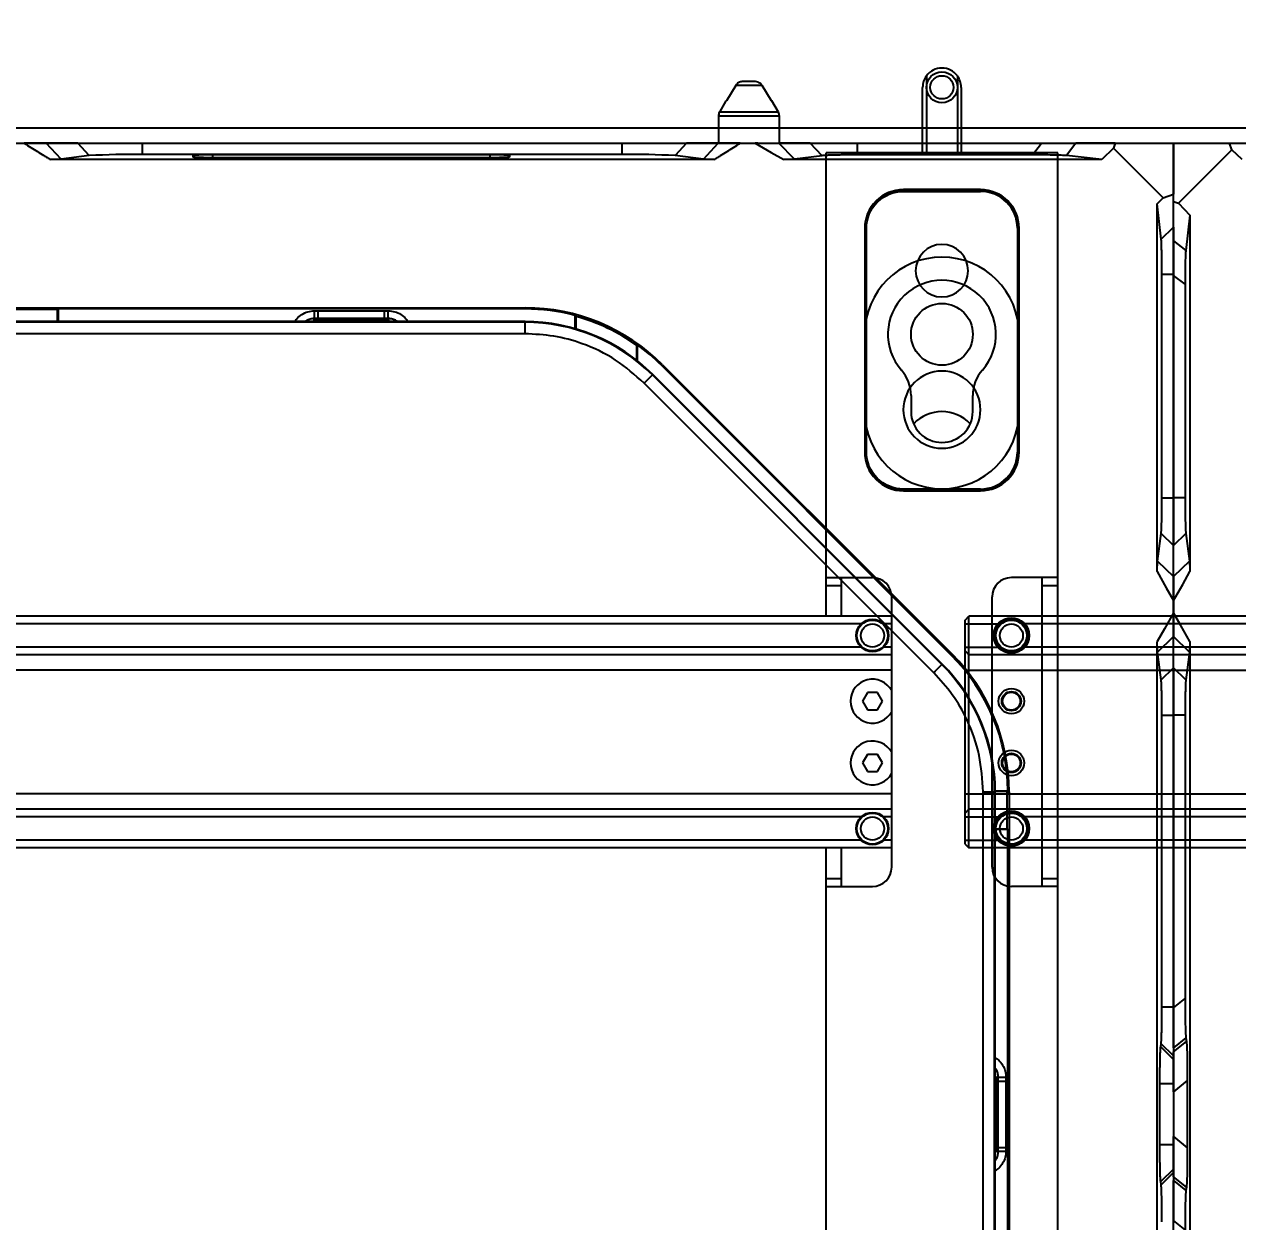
# Model space of a CAD drawing. Header units: millimetres. Extents: x 9226 to 36041, y 16031 to 21779.
# Drawn here: x 30936.4 to 31093.6, y 19639.3 to 19794.4 of the extents above; entities that cross this region are included whole.
import ezdxf
from ezdxf import colors
from ezdxf.entities.mleader import LeaderData, LeaderLine
from ezdxf.math import Vec2, Vec3

# ---------------------------------------------------------------- set-up
doc = ezdxf.new("R2010")
doc.units = ezdxf.units.MM
doc.layers.add('02___PRT_ALL_AXES', color=7, linetype='Continuous')
doc.styles.add('OSMS', font='verdana.ttf')
doc.styles.get("Standard").update_dxf_attribs({"font": 'arial.ttf'})
doc.dimstyles.new('ISO-200', dxfattribs={"dimtxt": 100, "dimasz": 60, "dimexe": 1.25, "dimexo": 5, "dimgap": 5, "dimtad": 1, "dimtoh": 1, "dimdec": 1, "dimdsep": 46, "dimtxsty": 'Standard', "dimcen": 2.5, "dimadec": 0, "dimazin": 0, "dimtfac": 1, "dimtdec": 1, "dimtmove": 0, "dimatfit": 3, "dimfxl": 1, "dimarcsym": 0})

# ---------------------------------------------------------------- blocks, each defined once
blk = doc.blocks.new('G$C9B8E3940')
at = {"color": 7, "linetype": 'Continuous', "lineweight": 25}
for p, q in [((543.29, 389.67), (542.09, 387.67)), ((546.71, 389.67), (543.29, 389.67)), ((547.91, 387.67), (546.71, 389.67)), ((542.03, 387.67), (541.18, 386.2)), ((542.03, 387.67), (542.09, 387.67)), ((547.91, 387.67), (547.97, 387.67)), ((548.82, 386.2), (547.97, 387.67)), ((541.05, 385.7), (541.05, 382.17)), ((548.95, 382.17), (548.95, 385.7)), ((0, 382.17), (7.27, 382.17)), ((0, 374.63), (0, 382.17)), ((7.56, 381.34), (7.27, 382.17)), ((7.27, 382.17), (11.57, 382.17)), ((455.9, 380.11), (453.99, 382.17)), ((458.08, 382.17), (453.99, 382.17)), ((459.55, 380.58), (458.08, 382.17)), ((466.41, 382.17), (466.41, 380.73)), ((466.41, 382.17), (528.59, 382.17)), ((528.59, 380.73), (528.59, 382.17)), ((536.92, 382.17), (535.45, 380.58)), ((541.01, 382.17), (536.92, 382.17)), ((539.1, 380.11), (541.01, 382.17)), ((543.87, 382.17), (545.79, 382.17)), ((550.9, 380.11), (548.89, 382.17)), ((552.93, 382.17), (548.89, 382.17)), ((554.48, 380.57), (552.93, 382.17)), ((559.07, 380.67), (559.07, 382.17)), ((559.07, 382.17), (582.9, 382.17)), ((581.74, 380.67), (582.9, 382.17)), ((587.35, 382.17), (586.12, 380.58)), ((592.46, 382.17), (587.35, 382.17)), ((592.46, 382.17), (592.24, 381.54)), ((592.46, 382.17), (600, 382.17)), ((600, 382.17), (600, 375.59)), ((7.56, 381.34), (0.63, 374.41)), ((8.88, 380.06), (7.56, 381.34)), ((459.55, 380.58), (455.9, 380.11)), ((528.59, 380.73), (466.41, 380.73)), ((473.03, 380.37), (473.03, 380.66)), ((475.5, 380.72), (511.5, 380.72)), ((513.98, 380.66), (513.98, 380.37)), ((539.1, 380.11), (535.45, 380.58)), ((554.48, 380.57), (550.9, 380.11)), ((581.74, 380.67), (559.07, 380.67)), ((590.71, 380.06), (586.12, 380.58)), ((592.24, 381.54), (590.71, 380.06)), ((598.66, 375.13), (592.24, 381.54)), ((540.47, 380.06), (454.53, 380.06)), ((511.5, 380.3), (475.5, 380.3)), ((590.71, 380.06), (549.53, 380.06)), ((565.02, 376.13), (565.02, 376.17)), ((575, 376.17), (565.02, 376.17)), ((565.02, 375.95), (565.02, 376.13)), ((565.02, 376.13), (575, 376.13)), ((565.02, 375.95), (575, 375.95)), ((575, 376.13), (575, 376.17)), ((575, 375.95), (575, 376.13)), ((0, 374.63), (0.63, 374.41)), ((0, 369.52), (0, 374.63)), ((0.63, 374.41), (2.12, 372.88)), ((597.89, 374.34), (598.66, 375.13)), ((597.89, 326.7), (597.89, 374.34)), ((598.41, 369.77), (597.89, 374.34)), ((598.66, 375.13), (600, 375.59)), ((600, 371.31), (600, 375.59)), ((2.12, 372.88), (1.59, 368.29)), ((2.12, 372.88), (2.12, 326.7)), ((560.04, 371.17), (560, 371.17)), ((560, 371.17), (560, 342.17)), ((560.04, 371.17), (560.22, 371.17)), ((560.04, 342.17), (560.04, 371.17)), ((560.22, 342.17), (560.22, 371.17)), ((579.78, 371.17), (579.78, 342.17)), ((579.78, 371.17), (579.96, 371.17)), ((579.96, 371.17), (579.96, 342.17)), ((579.96, 371.17), (580, 371.17)), ((580, 342.17), (580, 371.17)), ((598.41, 369.77), (600, 371.31)), ((0, 369.52), (1.59, 368.29)), ((1.5, 363.91), (0, 365.07)), ((0, 336.24), (0, 365.07)), ((598.5, 336.24), (598.5, 365.21)), ((598.5, 365.21), (600, 365.21)), ((600, 365.21), (600, 336.24)), ((1.5, 363.91), (1.5, 336.24)), ((84, 360.87), (516, 360.87)), ((455.43, 360.63), (444.57, 360.63)), ((455.43, 360.63), (455.52, 360.72)), ((455.43, 359.08), (455.43, 360.63)), ((516, 360.72), (455.52, 360.72)), ((455.52, 360.72), (455.52, 359.08)), ((488.71, 360.47), (489.21, 360.47)), ((489.21, 360.47), (497.79, 360.47)), ((489.21, 359.47), (489.21, 360.47)), ((497.79, 360.47), (498.29, 360.47)), ((497.79, 359.47), (497.79, 360.47)), ((498.29, 359.47), (498.29, 360.47)), ((516, 360.72), (516, 360.87)), ((516, 359), (84, 359)), ((488.5, 359.08), (400, 359.08)), ((488.67, 359.17), (488.5, 359.08)), ((498.33, 359.17), (488.67, 359.17)), ((488.68, 359.37), (498.32, 359.37)), ((497.79, 359.47), (489.21, 359.47)), ((498.29, 359.47), (497.79, 359.47)), ((498.5, 359.08), (498.33, 359.17)), ((516, 359.08), (498.5, 359.08)), ((516, 359), (516, 359.08)), ((516, 357.51), (516, 359)), ((522.48, 358.16), (522.48, 359.87)), ((522.57, 359.75), (522.57, 358.14)), ((516, 357.51), (84, 357.51)), ((530.43, 356.04), (530.43, 354.1)), ((530.52, 356.09), (530.52, 354.04)), ((532.5, 352.17), (532.56, 352.22)), ((570, 314.67), (532.5, 352.17)), ((570.05, 314.73), (532.56, 352.22)), ((533.72, 353.38), (533.82, 353.49)), ((571.21, 315.89), (533.72, 353.38)), ((533.82, 353.49), (571.32, 315.99)), ((568.94, 313.61), (531.44, 351.11)), ((560.04, 342.17), (560, 342.17)), ((560.04, 342.17), (560.22, 342.17)), ((579.78, 342.17), (579.96, 342.17)), ((579.96, 342.17), (580, 342.17)), ((565.02, 337.21), (565.02, 337.39)), ((575, 337.39), (565.02, 337.39)), ((575, 337.21), (565.02, 337.21)), ((565.02, 337.21), (565.02, 337.17)), ((565.02, 337.17), (575, 337.17)), ((575, 337.21), (575, 337.39)), ((575, 337.21), (575, 337.17)), ((1.5, 336.24), (0, 336.24)), ((598.5, 336.24), (600, 336.24)), ((1.6, 331.65), (0, 330.1)), ((0, 326.06), (0, 330.1)), ((1.6, 331.65), (2.06, 328.07)), ((597.94, 328.07), (598.4, 331.65)), ((598.4, 331.65), (600, 330.1)), ((600, 326.06), (600, 330.1)), ((2.06, 328.07), (0, 326.06)), ((597.94, 328.07), (600, 326.06)), ((0, 321.38), (0, 322.96)), ((600, 322.96), (600, 321.38)), ((2.06, 316.27), (0, 318.28)), ((0, 314.24), (0, 318.28)), ((2.12, 317.64), (2.12, 109.2)), ((597.89, 109.2), (597.89, 317.64)), ((597.94, 316.27), (600, 318.28)), ((600, 314.24), (600, 318.28)), ((2.06, 316.27), (1.6, 312.69)), ((571.21, 315.89), (571.32, 315.99)), ((598.4, 312.69), (597.94, 316.27)), ((570, 314.67), (570.05, 314.73)), ((1.6, 312.69), (0, 314.24)), ((598.4, 312.69), (600, 314.24)), ((1.5, 308.11), (0, 308.11)), ((0, 270.19), (0, 308.11)), ((1.5, 308.11), (1.5, 271.4)), ((598.5, 270.34), (598.5, 308.11)), ((598.5, 308.11), (600, 308.11)), ((600, 308.11), (600, 270.34)), ((575.34, 298.17), (576.83, 298.17)), ((575.34, 128.67), (575.34, 298.17)), ((576.83, 128.67), (576.83, 298.17)), ((576.83, 298.17), (576.91, 298.17)), ((576.91, 298.31), (578.55, 298.31)), ((578.46, 298.23), (576.91, 298.23)), ((576.91, 261.42), (576.91, 298.17)), ((578.46, 293.37), (578.46, 298.17)), ((578.46, 298.17), (578.7, 298.17)), ((578.7, 298.17), (578.7, 128.67)), ((576.91, 293.37), (578.46, 293.37)), ((578.55, 293.28), (576.91, 293.28)), ((578.46, 293.37), (578.55, 293.28)), ((578.55, 222.44), (578.55, 293.28)), ((0, 270.19), (1.5, 271.4)), ((598.5, 270.34), (600, 270.34)), ((1.61, 266.3), (0, 265)), ((0, 264.51), (1.67, 265.86)), ((1.61, 266.3), (1.67, 265.86)), ((0, 265), (0, 264.51)), ((598.34, 265.15), (598.4, 265.55)), ((598.34, 265.15), (600, 263.52)), ((600, 263.98), (598.4, 265.55)), ((600, 263.98), (600, 263.52)), ((577, 261.25), (576.91, 261.42)), ((577, 251.59), (577, 261.25)), ((577.2, 261.24), (577.2, 251.6)), ((578.3, 261.22), (578.3, 260.71)), ((1.79, 260.77), (0, 259.32)), ((1.79, 260.77), (1.79, 252.08)), ((577.3, 260.71), (578.3, 260.71)), ((577.3, 252.13), (577.3, 260.71)), ((578.3, 260.71), (578.3, 252.13)), ((598.24, 252.49), (598.24, 260.35)), ((600, 260.35), (598.24, 260.35)), ((600, 260.35), (600, 252.49)), ((0, 259.32), (0, 253.52)), ((0, 253.52), (1.79, 252.08)), ((576.91, 251.42), (577, 251.59)), ((577.3, 251.62), (577.3, 252.13)), ((577.3, 252.13), (578.3, 252.13)), ((577.3, 251.62), (578.3, 251.62)), ((578.3, 252.13), (578.3, 251.62)), ((598.24, 252.49), (600, 252.49)), ((576.91, 128.67), (576.91, 251.42)), ((600, 249.32), (598.34, 247.69)), ((598.4, 247.29), (600, 248.86)), ((600, 249.32), (600, 248.86)), ((1.67, 246.98), (0, 248.33)), ((0, 248.33), (0, 247.84)), ((0, 247.84), (1.61, 246.54)), ((1.67, 246.98), (1.61, 246.54)), ((598.4, 247.29), (598.34, 247.69)), ((1.5, 241.44), (0, 242.65)), ((0, 118.74), (0, 242.65))]:
    blk.add_line(p, q, dxfattribs=at)
at = {"color": 8, "linetype": 'Continuous', "lineweight": 25}
for p, q in [((545, 385.7), (541.05, 385.7)), ((548.82, 386.2), (541.18, 386.2)), ((548.95, 385.7), (545, 385.7)), ((475.5, 380.72), (475.5, 380.3)), ((511.5, 380.3), (511.5, 380.72))]:
    blk.add_line(p, q, dxfattribs=at)
at = {"color": 7, "linetype": 'Continuous', "lineweight": 25, "flags": 128}
for points in [[(545.79, 382.17), (547.88, 380.99), (549.53, 380.06)], [(488.71, 359.47), (488.71, 360.03), (488.71, 360.47)], [(530.43, 356.04), (530.48, 356.07), (530.52, 356.09)], [(531.44, 351.11), (531.65, 351.31), (531.84, 351.51), (532.02, 351.69), (532.18, 351.85), (532.31, 351.98), (532.41, 352.08), (532.48, 352.15), (532.5, 352.17)], [(0, 322.96), (1.19, 325.05), (2.12, 326.7)], [(597.89, 326.7), (599.07, 324.61), (600, 322.96)], [(2.12, 317.64), (0.93, 319.74), (0, 321.38)], [(600, 321.38), (598.82, 319.29), (597.89, 317.64)], [(568.94, 313.61), (569.14, 313.82), (569.34, 314.01), (569.52, 314.19), (569.68, 314.35), (569.81, 314.48), (569.91, 314.58), (569.98, 314.65), (570, 314.67)], [(578.55, 298.31), (578.5, 298.26), (578.46, 298.23)], [(577.3, 261.22), (577.86, 261.22), (578.3, 261.22)]]:
    blk.add_lwpolyline(points, dxfattribs=at)
at = {"color": 8, "linetype": 'Continuous', "lineweight": 25, "flags": 128}
for points in [[(473.03, 380.66), (473.29, 380.38), (473.34, 380.34)], [(513.67, 380.34), (513.77, 380.44), (513.98, 380.66)]]:
    blk.add_lwpolyline(points, dxfattribs=at)
at = {"color": 7, "linetype": 'Continuous', "lineweight": 25}
for centre, radius, start, end in [((542.05, 385.7), 1, 150, 180), ((547.95, 385.7), 1, 0, 30), ((465.12, 280.68), 100.05, 89.2608, 93.191), ((529.88, 280.68), 100.05, 86.809, 90.7392), ((575, 371.17), 5, 0, 90), ((575, 371.17), 4.96, 0, 90), ((575, 371.17), 4.78, 0, 90), ((570, 365.67), 3.4, 0, 180), ((570, 365.67), 3.4, 180, 0), ((516, 335.67), 25.2, 45, 90), ((516, 335.67), 25.05, 75.008, 90), ((516, 335.67), 23.41, 45, 90), ((516, 335.67), 23.33, 45, 90), ((516, 335.67), 24.96, 54.6912, 74.7467), ((516, 335.67), 25.05, 45, 54.5878), ((570, 347.67), 5, 0, 180), ((570, 347.67), 5, 180, 0), ((575, 342.17), 4.78, 270, 0), ((575, 342.17), 4.96, 270, 0), ((575, 342.17), 5, 270, 0), ((553.5, 298.17), 25.2, 0, 45), ((553.5, 298.17), 23.33, 0, 45), ((553.5, 298.17), 23.41, 0, 45), ((553.5, 298.17), 25.05, 0.3201, 45), ((553.5, 298.17), 24.96, 0, 0.1209)]:
    blk.add_arc(centre, radius, start, end, dxfattribs=at)
for points, knots in [([(544.27, 390.17), (544.1, 390.15), (543.81, 390.13), (543.47, 389.92), (543.35, 389.75), (543.29, 389.67)], [0, 0, 0, 0, 0.445006, 0.75073, 1, 1, 1, 1]), ([(545.73, 390.17), (545.69, 390.17), (545.59, 390.17), (545.41, 390.17), (545.21, 390.17), (545, 390.17), (544.79, 390.17), (544.59, 390.17), (544.41, 390.17), (544.31, 390.17), (544.27, 390.17)], [0, 0, 0, 0, 0.124923, 0.250001, 0.374838, 0.499995, 0.624835, 0.749998, 0.874918, 1, 1, 1, 1]), ([(546.71, 389.67), (546.64, 389.76), (546.5, 389.94), (546.19, 390.11), (545.93, 390.17), (545.77, 390.17), (545.73, 390.17)], [0, 0, 0, 0, 0.296, 0.591459, 0.902643, 1, 1, 1, 1]), ([(451.14, 382.17), (451.7, 381.82), (452.27, 381.47), (453.11, 380.94), (453.4, 380.76), (453.82, 380.5), (453.96, 380.41), (454.25, 380.23), (454.39, 380.14), (454.53, 380.06)], [0, 0, 0, 0, 0.5, 0.5, 0.75, 0.75, 0.875, 0.875, 1, 1, 1, 1]), ([(453.99, 382.17), (453.98, 382.17), (453.97, 382.17), (453.93, 382.17), (453.88, 382.17), (453.83, 382.17), (453.79, 382.17), (453.74, 382.17), (453.69, 382.17), (453.64, 382.17), (453.6, 382.17), (453.56, 382.17), (453.53, 382.17), (453.49, 382.17), (453.41, 382.17), (453.26, 382.17), (453.02, 382.17), (452.67, 382.17), (452.04, 382.17), (451.51, 382.17), (451.14, 382.17)], [0, 0, 0, 0, 0.03109, 0.060707, 0.088672, 0.114849, 0.139142, 0.161488, 0.18179, 0.19987, 0.215881, 0.23032, 0.239612, 0.248007, 0.2709, 0.317902, 0.397978, 0.498535, 0.645616, 1, 1, 1, 1]), ([(458.08, 382.17), (458.28, 382.17), (458.63, 382.17), (459.64, 382.17), (460.31, 382.17), (461.86, 382.17), (462.75, 382.17), (464.59, 382.17), (465.53, 382.17), (466.41, 382.17)], [0, 0, 0, 0, 0.25, 0.25, 0.5, 0.5, 0.75, 0.75, 1, 1, 1, 1]), ([(528.59, 382.17), (529.48, 382.17), (530.42, 382.17), (532.25, 382.17), (533.14, 382.17), (534.7, 382.17), (535.36, 382.17), (536.37, 382.17), (536.72, 382.17), (536.92, 382.17)], [0, 0, 0, 0, 0.25, 0.25, 0.5, 0.5, 0.75, 0.75, 1, 1, 1, 1]), ([(540.47, 380.06), (540.61, 380.14), (540.75, 380.23), (541.04, 380.41), (541.18, 380.5), (541.6, 380.76), (541.89, 380.94), (542.73, 381.47), (543.3, 381.82), (543.87, 382.17)], [0, 0, 0, 0, 0.125, 0.125, 0.25, 0.25, 0.5, 0.5, 1, 1, 1, 1]), ([(543.87, 382.17), (543.5, 382.17), (543.14, 382.17), (542.59, 382.18), (542.41, 382.18), (542.13, 382.18), (542.04, 382.18), (541.86, 382.18), (541.76, 382.18), (541.61, 382.18), (541.56, 382.18), (541.5, 382.18), (541.48, 382.18), (541.46, 382.18), (541.44, 382.18), (541.36, 382.17), (541.29, 382.17), (541.13, 382.17), (541.05, 382.17), (541.01, 382.17)], [0, 0, 0, 0, 0.25, 0.25, 0.375, 0.375, 0.4375, 0.4375, 0.5, 0.5, 0.5625, 0.5625, 0.59375, 0.59375, 0.625, 0.625, 0.75, 0.75, 1, 1, 1, 1]), ([(548.89, 382.17), (548.86, 382.17), (548.78, 382.16), (548.62, 382.16), (548.56, 382.16), (548.42, 382.16), (548.34, 382.16), (547.96, 382.16), (547.07, 382.16), (546.28, 382.17), (545.79, 382.17)], [0, 0, 0, 0, 0.125, 0.125, 0.1875, 0.1875, 0.25, 0.25, 0.5, 1, 1, 1, 1]), ([(552.93, 382.17), (552.95, 382.17), (552.98, 382.17), (553.05, 382.17), (553.12, 382.17), (553.2, 382.17), (553.29, 382.17), (553.39, 382.17), (553.5, 382.17), (553.61, 382.17), (553.88, 382.17), (554.35, 382.17), (555.12, 382.17), (556.01, 382.17), (556.78, 382.17), (557.39, 382.17), (557.8, 382.17), (558.22, 382.17), (558.64, 382.17), (558.92, 382.17), (559.07, 382.17)], [0, 0, 0, 0, 0.027944, 0.05576, 0.083487, 0.111164, 0.138829, 0.166524, 0.194286, 0.222154, 0.250168, 0.375048, 0.500025, 0.624821, 0.749815, 0.800056, 0.849966, 0.899774, 0.94971, 1, 1, 1, 1]), ([(582.9, 382.17), (583.44, 382.17), (583.96, 382.17), (584.93, 382.17), (585.37, 382.17), (586.15, 382.17), (586.49, 382.17), (587.02, 382.17), (587.22, 382.17), (587.35, 382.17)], [0, 0, 0, 0, 0.25, 0.25, 0.5, 0.5, 0.75, 0.75, 1, 1, 1, 1]), ([(473.03, 380.66), (473.03, 380.66), (473.03, 380.66), (473.05, 380.67), (473.07, 380.67), (473.11, 380.67), (473.16, 380.68), (473.25, 380.68), (473.43, 380.69), (473.74, 380.7), (474.12, 380.71), (474.48, 380.72), (474.78, 380.72), (475.02, 380.72), (475.26, 380.72), (475.42, 380.72), (475.5, 380.72)], [0, 0, 0, 0, 0.041423, 0.082721, 0.12408, 0.165682, 0.207707, 0.250329, 0.376042, 0.500051, 0.623744, 0.7495, 0.813021, 0.875536, 0.937655, 1, 1, 1, 1]), ([(511.5, 380.72), (511.55, 380.72), (511.66, 380.72), (511.82, 380.72), (511.98, 380.72), (512.14, 380.72), (512.29, 380.72), (512.55, 380.72), (512.89, 380.71), (513.26, 380.7), (513.57, 380.69), (513.76, 380.68), (513.87, 380.68), (513.93, 380.67), (513.97, 380.66), (513.97, 380.66), (513.98, 380.66)], [0, 0, 0, 0, 0.041408, 0.082693, 0.124039, 0.165628, 0.207641, 0.250252, 0.375941, 0.499942, 0.623642, 0.749423, 0.81296, 0.875494, 0.937634, 1, 1, 1, 1]), ([(559.07, 380.67), (559, 380.67), (558.87, 380.67), (558.67, 380.67), (558.47, 380.67), (558.27, 380.67), (558.07, 380.67), (557.88, 380.67), (557.69, 380.67), (557.3, 380.66), (556.75, 380.66), (556.09, 380.64), (555.52, 380.63), (555.12, 380.61), (554.87, 380.6), (554.7, 380.59), (554.57, 380.58), (554.51, 380.58), (554.48, 380.57)], [0, 0, 0, 0, 0.0313639, 0.062594, 0.0937484, 0.1248854, 0.1560634, 0.1873407, 0.2187748, 0.2504225, 0.3754903, 0.5002003, 0.6246679, 0.7497563, 0.8126623, 0.8750288, 0.9373195, 1, 1, 1, 1]), ([(586.12, 380.58), (585.94, 380.59), (585.59, 380.62), (584.44, 380.65), (583.1, 380.67), (582.2, 380.67), (581.74, 380.67)], [0, 0, 0, 0, 0.288445, 0.560572, 0.775428, 1, 1, 1, 1]), ([(455.9, 380.11), (455.82, 380.1), (455.65, 380.09), (455.3, 380.07), (455.17, 380.07), (454.94, 380.06), (454.87, 380.06), (454.7, 380.06), (454.62, 380.06), (454.53, 380.06)], [0, 0, 0, 0, 0.5, 0.5, 0.75, 0.75, 0.875, 0.875, 1, 1, 1, 1]), ([(475.5, 380.3), (475.45, 380.3), (475.34, 380.3), (475.18, 380.31), (475.02, 380.31), (474.86, 380.31), (474.71, 380.31), (474.45, 380.31), (474.12, 380.32), (473.74, 380.32), (473.43, 380.33), (473.24, 380.34), (473.13, 380.35), (473.07, 380.36), (473.03, 380.36), (473.03, 380.37), (473.03, 380.37)], [0, 0, 0, 0, 0.041408, 0.082693, 0.124039, 0.165628, 0.207641, 0.250252, 0.375941, 0.499942, 0.623642, 0.749423, 0.81296, 0.875494, 0.937634, 1, 1, 1, 1]), ([(513.98, 380.37), (513.97, 380.37), (513.97, 380.37), (513.96, 380.36), (513.93, 380.36), (513.89, 380.35), (513.84, 380.35), (513.75, 380.34), (513.57, 380.33), (513.26, 380.32), (512.89, 380.32), (512.53, 380.31), (512.22, 380.31), (511.98, 380.31), (511.74, 380.3), (511.58, 380.3), (511.5, 380.3)], [0, 0, 0, 0, 0.041423, 0.082721, 0.12408, 0.165682, 0.207707, 0.250329, 0.376042, 0.500051, 0.623744, 0.7495, 0.813021, 0.875536, 0.937655, 1, 1, 1, 1]), ([(540.47, 380.06), (540.39, 380.06), (540.3, 380.06), (540.14, 380.06), (540.06, 380.06), (539.84, 380.07), (539.7, 380.07), (539.35, 380.09), (539.19, 380.1), (539.1, 380.11)], [0, 0, 0, 0, 0.125, 0.125, 0.25, 0.25, 0.5, 0.5, 1, 1, 1, 1]), ([(550.9, 380.11), (550.89, 380.11), (550.86, 380.11), (550.81, 380.1), (550.75, 380.1), (550.68, 380.09), (550.6, 380.09), (550.51, 380.08), (550.39, 380.08), (550.23, 380.07), (550.02, 380.07), (549.79, 380.06), (549.62, 380.06), (549.53, 380.06)], [0, 0, 0, 0, 0.0706265, 0.1411173, 0.2116847, 0.2825402, 0.3538929, 0.4259475, 0.4989028, 0.6263685, 0.7516211, 0.8757814, 1, 1, 1, 1]), ([(565.02, 376.17), (563.7, 376.17), (562.4, 375.63), (560.54, 373.78), (560, 372.48), (560, 371.17)], [0, 0, 0, 0, 0.5, 0.5, 1, 1, 1, 1]), ([(560.04, 371.17), (560.04, 372.47), (560.57, 373.76), (562.42, 375.6), (563.71, 376.13), (565.02, 376.13)], [0, 0, 0, 0, 0.5, 0.5, 1, 1, 1, 1]), ([(560.22, 371.17), (560.22, 372.44), (560.73, 373.66), (562.53, 375.45), (563.74, 375.95), (565.02, 375.95)], [0, 0, 0, 0, 0.5, 0.5, 1, 1, 1, 1]), ([(600, 371.31), (600, 371.29), (600, 371.24), (600, 371.16), (600, 371.07), (600, 370.97), (600, 370.86), (600, 370.75), (600, 370.62), (600, 370.34), (600, 369.86), (600, 369.09), (600, 368.22), (600, 367.45), (600, 366.86), (600, 366.45), (600, 366.04), (600, 365.63), (600, 365.35), (600, 365.21)], [0, 0, 0, 0, 0.031399, 0.062652, 0.093812, 0.124932, 0.156066, 0.187268, 0.218591, 0.250088, 0.374901, 0.49976, 0.624501, 0.749632, 0.799962, 0.849944, 0.899797, 0.949742, 1, 1, 1, 1]), ([(0, 365.07), (0, 365.66), (0, 366.8), (0, 368.18), (0, 369.1), (0, 369.38), (0, 369.52)], [0, 0, 0, 0, 0.285212, 0.557578, 0.774011, 1, 1, 1, 1]), ([(598.5, 365.21), (598.5, 365.29), (598.5, 365.44), (598.5, 365.66), (598.5, 365.88), (598.5, 366.1), (598.5, 366.32), (598.5, 366.54), (598.49, 366.93), (598.49, 367.48), (598.47, 368.14), (598.46, 368.71), (598.45, 369.11), (598.43, 369.37), (598.43, 369.53), (598.42, 369.67), (598.41, 369.73), (598.41, 369.77)], [0, 0, 0, 0, 0.035868, 0.071569, 0.107184, 0.142799, 0.178496, 0.21436, 0.250472, 0.375535, 0.500425, 0.624999, 0.74992, 0.812665, 0.874962, 0.937258, 1, 1, 1, 1]), ([(1.59, 368.29), (1.58, 368.17), (1.57, 367.98), (1.54, 367.46), (1.53, 367.13), (1.52, 366.37), (1.51, 365.92), (1.5, 364.96), (1.5, 364.44), (1.5, 363.91)], [0, 0, 0, 0, 0.25, 0.25, 0.5, 0.5, 0.75, 0.75, 1, 1, 1, 1]), ([(486.2, 359.08), (486.27, 359.2), (486.49, 359.57), (487.06, 360.02), (487.85, 360.4), (488.42, 360.45), (488.71, 360.47)], [0, 0, 0, 0, 0.138841, 0.425869, 0.712955, 1, 1, 1, 1]), ([(498.29, 360.47), (498.57, 360.45), (499.15, 360.4), (499.93, 360.03), (500.5, 359.58), (500.73, 359.2), (500.8, 359.08)], [0, 0, 0, 0, 0.284178, 0.569437, 0.854622, 1, 1, 1, 1]), ([(488.71, 359.47), (488.53, 359.46), (488.17, 359.43), (487.77, 359.27), (487.58, 359.12), (487.54, 359.08)], [0, 0, 0, 0, 0.430124, 0.864432, 1, 1, 1, 1]), ([(488.67, 359.17), (488.68, 359.17), (488.68, 359.18), (488.68, 359.23), (488.68, 359.3), (488.68, 359.34), (488.68, 359.37)], [0, 0, 0, 0, 0.270751, 0.562569, 0.789516, 1, 1, 1, 1]), ([(499.46, 359.08), (499.42, 359.12), (499.24, 359.27), (498.83, 359.43), (498.47, 359.46), (498.29, 359.47)], [0, 0, 0, 0, 0.135256, 0.57038, 1, 1, 1, 1]), ([(498.32, 359.37), (498.32, 359.34), (498.32, 359.28), (498.32, 359.21), (498.32, 359.17), (498.33, 359.17), (498.33, 359.17)], [0, 0, 0, 0, 0.270436, 0.562125, 0.789277, 1, 1, 1, 1]), ([(531.44, 351.11), (530.25, 352.16), (527.84, 354.29), (523.76, 356.22), (519.76, 357.32), (517.25, 357.44), (516, 357.51)], [0, 0, 0, 0, 0.277834, 0.56046, 0.782101, 1, 1, 1, 1]), ([(560, 342.17), (560, 340.86), (560.54, 339.56), (562.4, 337.71), (563.7, 337.17), (565.02, 337.17)], [0, 0, 0, 0, 0.5, 0.5, 1, 1, 1, 1]), ([(565.02, 337.21), (563.71, 337.21), (562.42, 337.74), (560.57, 339.58), (560.04, 340.87), (560.04, 342.17)], [0, 0, 0, 0, 0.5, 0.5, 1, 1, 1, 1]), ([(565.02, 337.39), (563.76, 337.39), (562.54, 337.89), (560.73, 339.68), (560.22, 340.89), (560.22, 342.17)], [0, 0, 0, 0, 0.5, 0.5, 1, 1, 1, 1]), ([(0, 330.1), (0, 330.12), (0, 330.15), (0, 330.22), (0, 330.29), (0, 330.37), (0, 330.46), (0, 330.56), (0, 330.67), (0, 330.78), (0, 331.05), (0, 331.52), (0, 332.29), (0, 333.18), (0, 333.95), (0, 334.56), (0, 334.97), (0, 335.39), (0, 335.81), (0, 336.09), (0, 336.24)], [0, 0, 0, 0, 0.027944, 0.0557601, 0.0834869, 0.1111636, 0.1388295, 0.1665238, 0.1942858, 0.2221545, 0.2501682, 0.3750481, 0.5000251, 0.6248208, 0.7498149, 0.8000557, 0.8499661, 0.8997743, 0.9497097, 1, 1, 1, 1]), ([(1.5, 336.24), (1.5, 336.17), (1.5, 336.04), (1.5, 335.84), (1.5, 335.64), (1.5, 335.44), (1.5, 335.24), (1.5, 335.05), (1.51, 334.86), (1.51, 334.47), (1.52, 333.92), (1.53, 333.26), (1.54, 332.69), (1.56, 332.29), (1.57, 332.04), (1.58, 331.87), (1.59, 331.74), (1.6, 331.68), (1.6, 331.65)], [0, 0, 0, 0, 0.031364, 0.062594, 0.093748, 0.124885, 0.156063, 0.187341, 0.218775, 0.250423, 0.37549, 0.5002, 0.624668, 0.749756, 0.812662, 0.875029, 0.93732, 1, 1, 1, 1]), ([(598.4, 331.65), (598.4, 331.67), (598.41, 331.7), (598.41, 331.75), (598.42, 331.81), (598.42, 331.88), (598.43, 331.96), (598.43, 332.04), (598.44, 332.13), (598.45, 332.33), (598.46, 332.69), (598.47, 333.26), (598.49, 333.93), (598.49, 334.54), (598.5, 335.05), (598.5, 335.44), (598.5, 335.84), (598.5, 336.1), (598.5, 336.24)], [0, 0, 0, 0, 0.031369, 0.062604, 0.093761, 0.124899, 0.156076, 0.187351, 0.218781, 0.250423, 0.37549, 0.500202, 0.624684, 0.74977, 0.812676, 0.87504, 0.937326, 1, 1, 1, 1]), ([(600, 336.24), (600, 336.16), (600, 336), (600, 335.76), (600, 335.53), (600, 335.3), (600, 335.07), (600, 334.84), (600, 334.61), (600, 334.38), (600, 333.9), (600, 333.18), (600, 332.29), (600, 331.52), (600, 331.01), (600, 330.69), (600, 330.5), (600, 330.34), (600, 330.2), (600, 330.13), (600, 330.1)], [0, 0, 0, 0, 0.027956, 0.055781, 0.083514, 0.111194, 0.138859, 0.166549, 0.194304, 0.222161, 0.250161, 0.375032, 0.500008, 0.624842, 0.749841, 0.800085, 0.849995, 0.899798, 0.949723, 1, 1, 1, 1]), ([(2.06, 328.07), (2.06, 328.06), (2.07, 328.03), (2.07, 327.98), (2.07, 327.92), (2.08, 327.85), (2.08, 327.77), (2.09, 327.68), (2.09, 327.56), (2.1, 327.4), (2.11, 327.19), (2.11, 326.96), (2.11, 326.79), (2.12, 326.7)], [0, 0, 0, 0, 0.070627, 0.141117, 0.211685, 0.28254, 0.353893, 0.425947, 0.498903, 0.626368, 0.751621, 0.875781, 1, 1, 1, 1]), ([(597.89, 326.7), (597.89, 326.75), (597.89, 326.85), (597.89, 326.99), (597.89, 327.12), (597.9, 327.25), (597.9, 327.36), (597.91, 327.48), (597.91, 327.61), (597.92, 327.75), (597.92, 327.89), (597.93, 328), (597.94, 328.05), (597.94, 328.07)], [0, 0, 0, 0, 0.070759, 0.141336, 0.211942, 0.282789, 0.354086, 0.426038, 0.498844, 0.626087, 0.751275, 0.87553, 1, 1, 1, 1]), ([(0, 326.06), (0, 326.03), (0.01, 325.95), (0.01, 325.79), (0.01, 325.73), (0.01, 325.59), (0.01, 325.51), (0.01, 325.13), (0.01, 324.24), (0, 323.45), (0, 322.96)], [0, 0, 0, 0, 0.125, 0.125, 0.1875, 0.1875, 0.25, 0.25, 0.5, 1, 1, 1, 1]), ([(600, 322.96), (600, 323.29), (600, 323.9), (600, 324.68), (600, 325.3), (600, 325.67), (600, 325.84), (599.99, 325.91), (599.99, 325.96), (600, 326), (600, 326.03), (600, 326.05), (600, 326.06)], [0, 0, 0, 0, 0.289629, 0.546849, 0.69149, 0.839411, 0.868678, 0.897795, 0.916239, 0.948597, 0.965761, 1, 1, 1, 1]), ([(0, 321.38), (0, 321.06), (0, 320.44), (0, 319.66), (0, 319.04), (0, 318.67), (0, 318.5), (0.01, 318.43), (0.01, 318.38), (0, 318.35), (0, 318.31), (0, 318.29), (0, 318.28)], [0, 0, 0, 0, 0.289629, 0.546849, 0.69149, 0.839411, 0.868678, 0.897795, 0.916239, 0.948597, 0.965761, 1, 1, 1, 1]), ([(600, 318.28), (600, 318.32), (599.99, 318.39), (599.99, 318.55), (599.99, 318.62), (599.99, 318.75), (599.99, 318.83), (599.99, 319.21), (599.99, 320.1), (600, 320.89), (600, 321.38)], [0, 0, 0, 0, 0.125, 0.125, 0.1875, 0.1875, 0.25, 0.25, 0.5, 1, 1, 1, 1]), ([(2.12, 317.64), (2.12, 317.59), (2.11, 317.49), (2.11, 317.36), (2.11, 317.22), (2.1, 317.1), (2.1, 316.98), (2.1, 316.86), (2.09, 316.73), (2.08, 316.59), (2.08, 316.45), (2.07, 316.34), (2.06, 316.29), (2.06, 316.27)], [0, 0, 0, 0, 0.070759, 0.141336, 0.211942, 0.282789, 0.354086, 0.426038, 0.498844, 0.626087, 0.751275, 0.87553, 1, 1, 1, 1]), ([(597.94, 316.27), (597.94, 316.28), (597.94, 316.31), (597.93, 316.36), (597.93, 316.42), (597.92, 316.49), (597.92, 316.57), (597.91, 316.66), (597.91, 316.78), (597.9, 316.94), (597.9, 317.15), (597.89, 317.39), (597.89, 317.56), (597.89, 317.64)], [0, 0, 0, 0, 0.070627, 0.141117, 0.211685, 0.28254, 0.353893, 0.425947, 0.498903, 0.626368, 0.751621, 0.875781, 1, 1, 1, 1]), ([(0, 308.11), (0, 308.18), (0, 308.34), (0, 308.58), (0, 308.81), (0, 309.04), (0, 309.27), (0, 309.5), (0, 309.73), (0, 309.96), (0, 310.44), (0, 311.16), (0, 312.05), (0, 312.82), (0, 313.33), (0, 313.65), (0, 313.84), (0, 314), (0, 314.14), (0, 314.21), (0, 314.24)], [0, 0, 0, 0, 0.027956, 0.055781, 0.083514, 0.111194, 0.138859, 0.166549, 0.194304, 0.222161, 0.250161, 0.375032, 0.500008, 0.624842, 0.749841, 0.800085, 0.849995, 0.899798, 0.949723, 1, 1, 1, 1]), ([(575.34, 298.17), (575.24, 299.76), (575.03, 302.97), (573.51, 307.22), (571.47, 310.82), (569.78, 312.69), (568.94, 313.61)], [0, 0, 0, 0, 0.277835, 0.56046, 0.782102, 1, 1, 1, 1]), ([(600, 314.24), (600, 314.23), (600, 314.19), (600, 314.12), (600, 314.05), (600, 313.97), (600, 313.88), (600, 313.78), (600, 313.67), (600, 313.56), (600, 313.29), (600, 312.82), (600, 312.05), (600, 311.16), (600, 310.39), (600, 309.78), (600, 309.37), (600, 308.95), (600, 308.53), (600, 308.25), (600, 308.11)], [0, 0, 0, 0, 0.027944, 0.05576, 0.083487, 0.111164, 0.138829, 0.166524, 0.194286, 0.222154, 0.250168, 0.375048, 0.500025, 0.624821, 0.749815, 0.800056, 0.849966, 0.899774, 0.94971, 1, 1, 1, 1]), ([(1.6, 312.69), (1.6, 312.67), (1.59, 312.64), (1.59, 312.59), (1.58, 312.53), (1.58, 312.46), (1.57, 312.39), (1.57, 312.3), (1.56, 312.21), (1.56, 312.01), (1.54, 311.65), (1.53, 311.08), (1.52, 310.42), (1.51, 309.81), (1.5, 309.29), (1.5, 308.9), (1.5, 308.51), (1.5, 308.24), (1.5, 308.11)], [0, 0, 0, 0, 0.031369, 0.062604, 0.093761, 0.124899, 0.156076, 0.187351, 0.218781, 0.250423, 0.37549, 0.500202, 0.624684, 0.74977, 0.812676, 0.87504, 0.937326, 1, 1, 1, 1]), ([(598.5, 308.11), (598.5, 308.17), (598.5, 308.31), (598.5, 308.51), (598.5, 308.7), (598.5, 308.9), (598.5, 309.1), (598.5, 309.29), (598.5, 309.49), (598.49, 309.87), (598.49, 310.42), (598.47, 311.08), (598.46, 311.66), (598.44, 312.05), (598.43, 312.31), (598.42, 312.47), (598.41, 312.6), (598.41, 312.66), (598.4, 312.69)], [0, 0, 0, 0, 0.031364, 0.062594, 0.093748, 0.124885, 0.156063, 0.187341, 0.218775, 0.250423, 0.37549, 0.5002, 0.624668, 0.749756, 0.812662, 0.875029, 0.93732, 1, 1, 1, 1]), ([(1.5, 271.4), (1.5, 270.7), (1.51, 269.35), (1.53, 267.73), (1.57, 266.72), (1.6, 266.44), (1.61, 266.3)], [0, 0, 0, 0, 0.283668, 0.55365, 0.770467, 1, 1, 1, 1]), ([(0, 265), (0, 265.21), (0, 265.6), (0, 266.97), (0, 268.57), (0, 269.64), (0, 270.19)], [0, 0, 0, 0, 0.2856931, 0.5573723, 0.7734886, 1, 1, 1, 1]), ([(598.4, 265.55), (598.4, 265.56), (598.4, 265.59), (598.41, 265.64), (598.41, 265.7), (598.42, 265.77), (598.42, 265.85), (598.43, 265.94), (598.43, 266.03), (598.44, 266.24), (598.46, 266.6), (598.47, 267.2), (598.48, 267.9), (598.49, 268.54), (598.5, 269.08), (598.5, 269.5), (598.5, 269.92), (598.5, 270.2), (598.5, 270.34)], [0, 0, 0, 0, 0.031538, 0.062914, 0.094186, 0.125409, 0.156643, 0.187945, 0.219372, 0.250981, 0.376066, 0.500166, 0.624128, 0.749261, 0.81222, 0.874682, 0.937118, 1, 1, 1, 1]), ([(600, 270.34), (600, 270.26), (600, 270.09), (600, 269.85), (600, 269.6), (600, 269.36), (600, 269.12), (600, 268.88), (600, 268.64), (600, 268.4), (600, 267.89), (600, 267.14), (600, 266.23), (600, 265.43), (600, 264.9), (600, 264.57), (600, 264.38), (600, 264.22), (600, 264.08), (600, 264.01), (600, 263.98)], [0, 0, 0, 0, 0.028051, 0.055957, 0.083758, 0.111494, 0.139203, 0.166927, 0.194704, 0.222574, 0.250576, 0.375454, 0.500038, 0.624433, 0.7494, 0.799606, 0.84954, 0.899432, 0.949509, 1, 1, 1, 1]), ([(1.67, 265.86), (1.69, 265.74), (1.71, 265.53), (1.74, 264.95), (1.75, 264.58), (1.77, 263.68), (1.77, 263.16), (1.78, 262.02), (1.79, 261.41), (1.79, 260.77)], [0, 0, 0, 0, 0.25, 0.25, 0.5, 0.5, 0.75, 0.75, 1, 1, 1, 1]), ([(0, 259.32), (0, 260.02), (0, 261.38), (0, 263.01), (0, 264.06), (0, 264.36), (0, 264.51)], [0, 0, 0, 0, 0.285693, 0.557372, 0.773489, 1, 1, 1, 1]), ([(598.24, 260.35), (598.24, 260.42), (598.24, 260.56), (598.24, 260.78), (598.24, 260.99), (598.24, 261.2), (598.24, 261.4), (598.24, 261.61), (598.24, 261.81), (598.25, 262.21), (598.25, 262.79), (598.27, 263.49), (598.28, 264.09), (598.3, 264.5), (598.31, 264.76), (598.32, 264.92), (598.33, 265.06), (598.34, 265.12), (598.34, 265.15)], [0, 0, 0, 0, 0.031524, 0.062879, 0.094122, 0.125312, 0.156509, 0.187772, 0.219157, 0.250725, 0.375643, 0.499928, 0.62399, 0.74911, 0.811952, 0.874407, 0.936936, 1, 1, 1, 1]), ([(576.91, 263.73), (577.06, 263.63), (577.45, 263.38), (577.89, 262.78), (578.24, 262.03), (578.28, 261.49), (578.3, 261.22)], [0, 0, 0, 0, 0.1830949, 0.4575607, 0.7317374, 1, 1, 1, 1]), ([(600, 263.52), (600, 263.51), (600, 263.48), (600, 263.43), (600, 263.37), (600, 263.29), (600, 263.21), (600, 263.06), (600, 262.8), (600, 262.41), (600, 261.95), (600, 261.5), (600, 261.08), (600, 260.72), (600, 260.47), (600, 260.35)], [0, 0, 0, 0, 0.041558, 0.083031, 0.124549, 0.166241, 0.208237, 0.250661, 0.376611, 0.499974, 0.623083, 0.749247, 0.83358, 0.916808, 1, 1, 1, 1]), ([(577.3, 261.22), (577.29, 261.4), (577.26, 261.76), (577.1, 262.16), (576.95, 262.34), (576.91, 262.39)], [0, 0, 0, 0, 0.429531, 0.864028, 1, 1, 1, 1]), ([(577, 261.25), (577, 261.25), (577.01, 261.24), (577.06, 261.24), (577.13, 261.24), (577.17, 261.24), (577.2, 261.24)], [0, 0, 0, 0, 0.270748, 0.562604, 0.789557, 1, 1, 1, 1]), ([(577.3, 260.71), (577.3, 260.81), (577.3, 260.98), (577.3, 261.15), (577.3, 261.22)], [0, 0, 0, 0, 0.55619, 1, 1, 1, 1]), ([(0, 248.33), (0, 248.54), (0, 248.93), (0, 250.3), (0, 251.9), (0, 252.97), (0, 253.52)], [0, 0, 0, 0, 0.285693, 0.557372, 0.773488, 1, 1, 1, 1]), ([(1.79, 252.08), (1.79, 251.44), (1.78, 250.82), (1.77, 249.68), (1.77, 249.16), (1.75, 248.26), (1.74, 247.89), (1.71, 247.31), (1.69, 247.1), (1.67, 246.98)], [0, 0, 0, 0, 0.25, 0.25, 0.5, 0.5, 0.75, 0.75, 1, 1, 1, 1]), ([(576.91, 250.46), (576.95, 250.5), (577.1, 250.68), (577.26, 251.08), (577.29, 251.44), (577.3, 251.62)], [0, 0, 0, 0, 0.135683, 0.570596, 1, 1, 1, 1]), ([(578.3, 251.62), (578.28, 251.36), (578.24, 250.81), (577.89, 250.06), (577.45, 249.46), (577.06, 249.21), (576.91, 249.11)], [0, 0, 0, 0, 0.2678448, 0.5421643, 0.816662, 1, 1, 1, 1]), ([(577.2, 251.6), (577.17, 251.6), (577.11, 251.6), (577.04, 251.6), (577, 251.6), (577, 251.6), (577, 251.59)], [0, 0, 0, 0, 0.2704462, 0.5621073, 0.7892688, 1, 1, 1, 1]), ([(598.34, 247.69), (598.34, 247.71), (598.34, 247.74), (598.33, 247.79), (598.32, 247.85), (598.32, 247.92), (598.31, 248), (598.31, 248.08), (598.3, 248.18), (598.29, 248.39), (598.28, 248.75), (598.27, 249.35), (598.25, 250.05), (598.24, 250.69), (598.24, 251.23), (598.24, 251.64), (598.24, 252.07), (598.24, 252.35), (598.24, 252.49)], [0, 0, 0, 0, 0.031591, 0.062998, 0.094275, 0.12548, 0.156672, 0.187907, 0.219242, 0.250735, 0.37563, 0.499946, 0.624169, 0.749276, 0.812121, 0.874543, 0.937012, 1, 1, 1, 1]), ([(600, 252.49), (600, 252.43), (600, 252.31), (600, 252.12), (600, 251.94), (600, 251.76), (600, 251.58), (600, 251.29), (600, 250.89), (600, 250.43), (600, 250.04), (600, 249.75), (600, 249.55), (600, 249.41), (600, 249.35), (600, 249.32)], [0, 0, 0, 0, 0.041522, 0.082966, 0.124467, 0.166159, 0.208172, 0.250637, 0.376559, 0.500003, 0.623076, 0.749308, 0.833551, 0.91677, 1, 1, 1, 1]), ([(600, 248.86), (600, 248.84), (600, 248.81), (600, 248.74), (600, 248.67), (600, 248.59), (600, 248.49), (600, 248.4), (600, 248.29), (600, 248.17), (600, 247.9), (600, 247.42), (600, 246.62), (600, 245.7), (600, 244.89), (600, 244.25), (600, 243.82), (600, 243.39), (600, 242.94), (600, 242.65), (600, 242.5)], [0, 0, 0, 0, 0.028076, 0.056002, 0.083816, 0.111558, 0.139266, 0.16698, 0.194739, 0.222582, 0.250547, 0.375391, 0.499963, 0.624426, 0.749428, 0.799666, 0.84961, 0.899492, 0.949545, 1, 1, 1, 1]), ([(0, 242.65), (0, 243.35), (0, 244.71), (0, 246.34), (0, 247.39), (0, 247.69), (0, 247.84)], [0, 0, 0, 0, 0.285693, 0.557372, 0.773488, 1, 1, 1, 1]), ([(598.5, 242.5), (598.5, 242.57), (598.5, 242.71), (598.5, 242.92), (598.5, 243.13), (598.5, 243.34), (598.5, 243.55), (598.5, 243.76), (598.49, 243.96), (598.49, 244.36), (598.48, 244.94), (598.47, 245.64), (598.46, 246.24), (598.44, 246.64), (598.43, 246.91), (598.42, 247.07), (598.41, 247.21), (598.4, 247.26), (598.4, 247.29)], [0, 0, 0, 0, 0.031472, 0.062797, 0.094034, 0.125242, 0.15648, 0.187807, 0.219282, 0.250962, 0.376071, 0.500136, 0.623947, 0.749089, 0.812047, 0.874544, 0.937041, 1, 1, 1, 1]), ([(1.61, 246.54), (1.6, 246.35), (1.56, 245.99), (1.52, 244.65), (1.5, 243.06), (1.5, 241.99), (1.5, 241.44)], [0, 0, 0, 0, 0.289123, 0.56056, 0.774996, 1, 1, 1, 1])]:
    blk.add_open_spline(points, degree=3, knots=knots, dxfattribs=at)
for points in [[(489.21, 359.47), (489.04, 359.47), (488.88, 359.47), (488.71, 359.47)], [(522.48, 359.87), (522.51, 359.83), (522.54, 359.79), (522.57, 359.75)]]:
    blk.add_open_spline(points, degree=3, dxfattribs=at)
blk = doc.blocks.new('*U247')
blk.add_blockref('G$C9B8E3940', (-300, -217.42))
blk = doc.blocks.new('*U255')
for p in [(600, 1350), (1200, 1350)]:
    blk.add_blockref('*U247', p)
blk = doc.blocks.new('*D278')
at = {"color": 0, "lineweight": -2, "transparency": 16777216}
for p, q in [((29885.25, 19783.98), (29885.25, 20204.53)), ((32885.25, 19783.98), (32885.25, 20204.53)), ((29945.25, 20203.28), (32825.25, 20203.28))]:
    blk.add_line(p, q, dxfattribs=at)
at = {"color": 0, "transparency": 16777216}
for points in [[(29945.25, 20213.28), (29945.25, 20193.28), (29885.25, 20203.28)], [(32825.25, 20213.28), (32825.25, 20193.28), (32885.25, 20203.28)]]:
    blk.add_solid(points, dxfattribs=at)
at = {"layer": 'Defpoints', "color": 0, "transparency": 16777216}
for p in [(32885.25, 20203.28), (29885.25, 19778.98), (32885.25, 19778.98)]:
    blk.add_point(p, dxfattribs=at)
at = {"color": 0, "lineweight": -3, "transparency": 16777216, "insert": (31385.25, 20273.01), "char_height": 100, "attachment_point": 5}
blk.add_mtext('3000mm [9\'-10 1/8"]', dxfattribs=at)
blk = doc.blocks.new('*D279')
at = {"color": 0, "lineweight": -2, "transparency": 16777216}
for p, q in [((29883.25, 19785.98), (29883.25, 20460.14)), ((32887.25, 19785.98), (32887.25, 20460.14)), ((29943.25, 20458.89), (32827.25, 20458.89))]:
    blk.add_line(p, q, dxfattribs=at)
at = {"color": 0, "transparency": 16777216}
for points in [[(29943.25, 20468.89), (29943.25, 20448.89), (29883.25, 20458.89)], [(32827.25, 20468.89), (32827.25, 20448.89), (32887.25, 20458.89)]]:
    blk.add_solid(points, dxfattribs=at)
at = {"layer": 'Defpoints', "color": 0, "transparency": 16777216}
for p in [(32887.25, 20458.89), (29883.25, 19780.98), (32887.25, 19780.98)]:
    blk.add_point(p, dxfattribs=at)
at = {"color": 0, "lineweight": -3, "transparency": 16777216, "insert": (31385.25, 20528.62), "char_height": 100, "attachment_point": 5}
blk.add_mtext('3004mm [9\'-10 1/4"]', dxfattribs=at)
blk = doc.blocks.new('yrhf')
at = {"color": 114, "linetype": 'Continuous', "true_color": 0x139b48}
for p, q in [((3097.18, 3518.33), (3097.18, 3526.83)), ((3102.18, 3526.83), (3102.18, 3518.33)), ((3114.68, 3518.33), (3084.68, 3518.33)), ((3084.68, 3458.33), (3084.68, 3518.33)), ((3114.68, 3183.33), (3114.68, 3518.33)), ((3089.68, 3494.84), (3089.68, 3484.84)), ((3109.68, 3484.84), (3109.68, 3494.84)), ((3095.68, 3486.9), (3095.68, 3484.84)), ((3103.68, 3484.84), (3103.68, 3486.9)), ((3084.68, 3463.33), (3090.68, 3463.33)), ((3086.68, 3458.33), (3086.68, 3463.33)), ((3114.68, 3463.33), (3108.68, 3463.33)), ((3112.68, 3423.33), (3112.68, 3463.33)), ((3084.68, 3462.33), (3086.68, 3462.33)), ((3112.68, 3462.33), (3114.68, 3462.33)), ((3093.18, 3425.83), (3093.18, 3460.83)), ((3106.18, 3425.83), (3106.18, 3460.83)), ((2502.68, 3457.83), (2503.18, 3458.33)), ((2503.18, 3428.33), (2503.18, 3458.33)), ((2553.18, 3458.33), (2503.18, 3458.33)), ((3093.18, 3458.33), (2566.18, 3458.33)), ((2502.68, 3428.83), (2502.68, 3457.83)), ((2502.68, 3457.33), (2507.21, 3457.33)), ((3093.18, 3457.33), (3092.15, 3457.33)), ((2502.68, 3454.33), (2507.21, 3454.33)), ((2502.68, 3453.83), (2503.18, 3453.33)), ((3093.18, 3454.33), (3092.15, 3454.33)), ((2553.18, 3453.33), (2503.18, 3453.33)), ((3093.18, 3453.33), (2566.18, 3453.33)), ((2502.68, 3451.33), (2553.18, 3451.33)), ((3093.18, 3451.33), (2566.18, 3451.33)), ((3090.03, 3448.44), (3089.39, 3447.33)), ((3089.39, 3447.33), (3090.03, 3446.21)), ((3091.32, 3448.44), (3090.03, 3448.44)), ((3091.97, 3447.33), (3091.32, 3448.44)), ((3091.32, 3446.21), (3091.97, 3447.33)), ((3090.03, 3446.21), (3091.32, 3446.21)), ((3090.03, 3440.44), (3089.39, 3439.33)), ((3089.39, 3439.33), (3090.03, 3438.21)), ((3091.32, 3440.44), (3090.03, 3440.44)), ((3091.97, 3439.33), (3091.32, 3440.44)), ((3091.32, 3438.21), (3091.97, 3439.33)), ((3090.03, 3438.21), (3091.32, 3438.21)), ((2502.68, 3435.33), (2553.18, 3435.33)), ((3093.18, 3435.33), (2566.18, 3435.33)), ((2502.68, 3432.83), (2503.18, 3433.33)), ((2553.18, 3433.33), (2503.18, 3433.33)), ((3093.18, 3433.33), (2566.18, 3433.33)), ((2502.68, 3432.33), (2507.21, 3432.33)), ((3093.18, 3432.33), (3092.15, 3432.33)), ((2502.68, 3429.33), (2507.21, 3429.33)), ((2502.68, 3428.83), (2503.18, 3428.33)), ((2553.18, 3428.33), (2503.18, 3428.33)), ((3093.18, 3428.33), (2566.18, 3428.33)), ((3084.68, 3278.33), (3084.68, 3428.33)), ((3086.68, 3423.33), (3086.68, 3428.33)), ((3093.18, 3429.33), (3092.15, 3429.33)), ((3086.68, 3424.33), (3084.68, 3424.33)), ((3114.68, 3424.33), (3112.68, 3424.33)), ((3084.68, 3423.33), (3090.68, 3423.33)), ((3114.68, 3423.33), (3108.68, 3423.33))]:
    blk.add_line(p, q, dxfattribs=at)
for centre, radius in [((3099.68, 3526.83), 2), ((3099.68, 3526.83), 1.5), ((3108.68, 3455.83), 2.3), ((3090.68, 3455.83), 2), ((3090.68, 3455.83), 1.5), ((3108.68, 3455.83), 2), ((3108.68, 3455.83), 1.5), ((2508.68, 3447.33), 1.65), ((2508.68, 3447.33), 1.15), ((2508.68, 3439.33), 1.65), ((2508.68, 3439.33), 1.15), ((3108.68, 3430.83), 2.3), ((3090.68, 3430.83), 2), ((3090.68, 3430.83), 1.5), ((3108.68, 3430.83), 2), ((3108.68, 3430.83), 1.5)]:
    blk.add_circle(centre, radius, dxfattribs=at)
for centre, radius, start, end in [((3099.68, 3526.83), 2.5, 143.1301, 180), ((3099.68, 3526.83), 2.5, 0, 36.8699), ((3099.68, 3494.84), 10, 0, 180), ((3099.68, 3494.84), 7, 318.5904, 221.4096), ((3090.68, 3486.9), 5, 0, 41.4096), ((3108.68, 3486.9), 5, 138.5904, 180), ((3099.68, 3484.84), 10, 180, 0), ((3099.68, 3484.84), 4, 180, 0), ((3099.68, 3479.84), 5, 43.1625, 136.8375), ((3090.68, 3460.83), 2.5, 0, 90), ((3108.68, 3460.83), 2.5, 90, 180), ((3090.68, 3425.83), 2.5, 270, 0), ((3108.68, 3425.83), 2.5, 180, 270)]:
    blk.add_arc(centre, radius, start, end, dxfattribs=at)
at = {"layer": '02___PRT_ALL_AXES', "color": 114, "linetype": 'Continuous', "true_color": 0x139b48}
for p, q in [((3097.68, 3528.33), (3097.68, 3518.33)), ((3101.68, 3528.33), (3101.68, 3518.33)), ((2549.21, 3457.33), (2510.15, 3457.33)), ((3089.21, 3457.33), (2570.15, 3457.33)), ((2549.21, 3454.33), (2510.15, 3454.33)), ((3089.21, 3454.33), (2570.15, 3454.33)), ((2549.21, 3432.33), (2510.15, 3432.33)), ((3089.21, 3432.33), (2570.15, 3432.33)), ((2549.21, 3429.33), (2510.15, 3429.33)), ((3089.21, 3429.33), (2570.15, 3429.33))]:
    blk.add_line(p, q, dxfattribs=at)
for centre, radius in [((3099.68, 3494.84), 4), ((2508.68, 3455.83), 2.1), ((3090.68, 3455.83), 2.1), ((3108.68, 3447.33), 1.25), ((3108.68, 3439.33), 1.25), ((2508.68, 3430.83), 2.1), ((3090.68, 3430.83), 2.1)]:
    blk.add_circle(centre, radius, dxfattribs=at)
for centre, radius, start, end in [((3099.68, 3526.83), 2.5, 36.8699, 143.1301), ((3090.68, 3447.33), 2.84, 28.0842, 331.9158), ((3090.68, 3439.33), 2.84, 28.0842, 331.9158)]:
    blk.add_arc(centre, radius, start, end, dxfattribs=at)
blk = doc.blocks.new('*U265')
blk.add_blockref('yrhf', (-2808.68, -3356.33))
blk = doc.blocks.new('*U266')
at = {"color": 0, "linetype": 'ByBlock', "lineweight": -2, "transparency": 16777216}
for p in [(600, 0), (1200, 0)]:
    blk.add_blockref('*U265', p, dxfattribs=at)

msp = doc.modelspace()

# ---------------------------------------------------------------- linework, layer by layer
at = {"color": 30, "true_color": 0xf26722}
for points in [[(29883.25, 19780.984), (32887.25, 19780.984), (32887.25, 18089.484), (29883.25, 18089.484)], [(29885.25, 19778.984), (32885.25, 19778.984), (32885.25, 18091.484), (29885.25, 18091.484)]]:
    msp.add_lwpolyline(points, close=True, dxfattribs=at)

# ---------------------------------------------------------------- block references
msp.add_blockref('*U266', (30164.25, 19615.734))
at = {"lineweight": -3}
msp.add_blockref('*U255', (30185.25, 18264.233), dxfattribs=at)

# ---------------------------------------------------------------- dimensions: what is measured, and where the dimension line sits
dim = msp.add_linear_dim(base=(32887.25, 20458.888), p1=(29883.25, 19780.984), p2=(32887.25, 19780.984), dimstyle='ISO-200', override={"dimpost": 'mm'}, dxfattribs=at)
dim.commit()
dim.dimension.update_dxf_attribs({"geometry": '*D279', "text_midpoint": (31385.25, 20458.888), "dimtype": 160})
dim = msp.add_linear_dim(base=(32885.25, 20203.276), p1=(29885.25, 19778.984), p2=(32885.25, 19778.984), dimstyle='ISO-200', override={"dimpost": 'mm'}, dxfattribs=at)
dim.commit()
dim.dimension.update_dxf_attribs({"geometry": '*D278', "text_midpoint": (31385.25, 20273.01)})

# ---------------------------------------------------------------- leaders
at = {"color": 30, "lineweight": -3, "true_color": 0xf26722}
ml = msp.add_multileader_mtext('Standard', dxfattribs=at)
ml.set_content('{\\C30;\\c2254834;Trim Kit(Reference size only) }', color=4, style='OSMS')
ml.set_leader_properties()
ml.build(insert=Vec2(0, 0))
ml.multileader.update_dxf_attribs({"dogleg_length": 3, "arrow_head_size": 30.48})
ctx = ml.context
ctx.base_point, ctx.char_height, ctx.arrow_head_size, ctx.landing_gap_size, ctx.plane_origin = Vec3(31305.801, 19952.488), 60, 30.48, 11.43, Vec3(30668.659, 19862.396)
notes = []
notes.append((ctx, [(1, (1, 1, 0), (30873.675, 19952.488), (1, 0), 432.126, [(0, [(30692.363, 19778.984)], 0, [])])]))
ctx.mtext.insert, ctx.mtext.width, ctx.mtext.defined_height, ctx.mtext.flow_direction = Vec3(31317.231, 19990.789), 3181.4201, 605.077, 5
for ctx, leaders in notes:
    for number, flags, end, landing, length, lines in leaders:
        leader = LeaderData()
        leader.index, (leader.has_last_leader_line, leader.has_dogleg_vector, leader.attachment_direction) = number, flags
        leader.last_leader_point, leader.dogleg_vector, leader.dogleg_length = Vec3(end), Vec3(landing), length
        for number, points, colour, breaks in lines:
            line = LeaderLine()
            line.index, line.vertices, line.color, line.breaks = number, Vec3.list(points), colors.encode_raw_color(colour), breaks
            leader.lines.append(line)
        ctx.leaders.append(leader)

doc.saveas('drawing.dxf')
